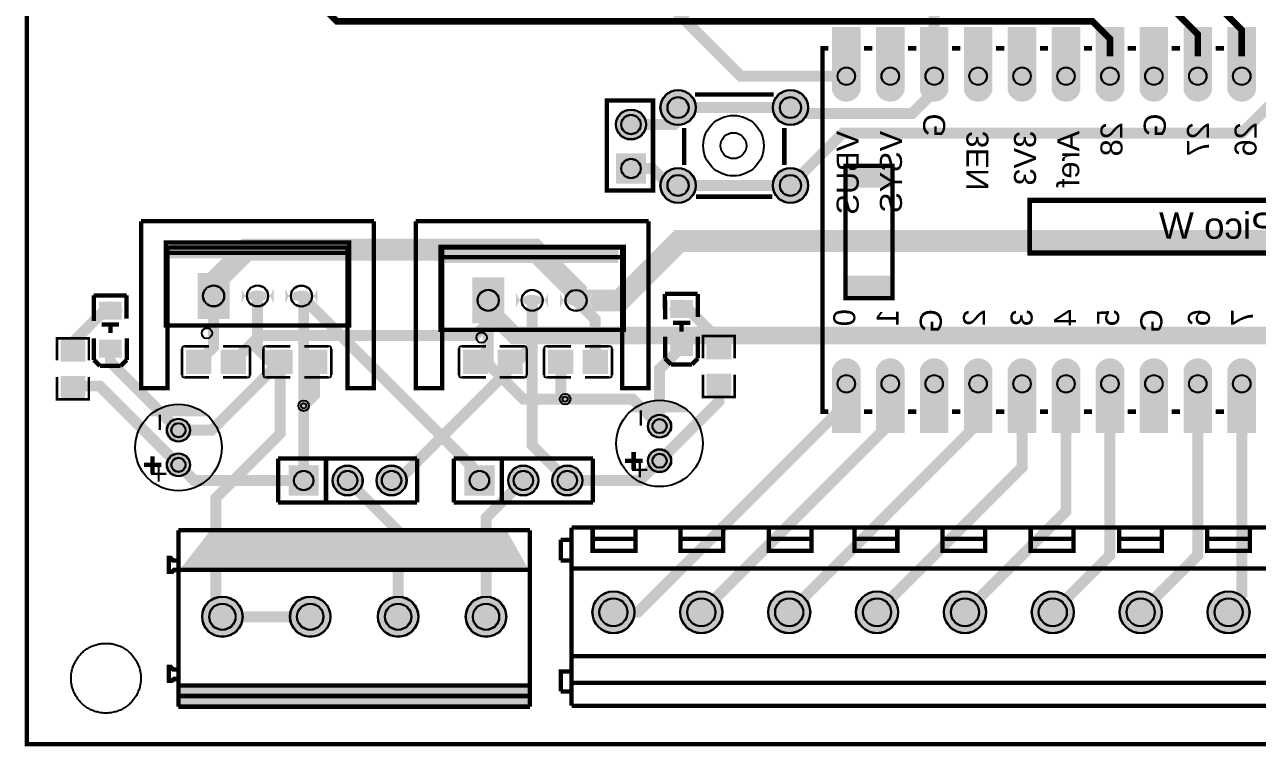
# Model space of a CAD drawing. Extents: x 165 to 5832, y -705 to 3005.
# Drawn here: x 165 to 2970, y -705 to 937 of the extents above; entities that cross this region are included whole.
import ezdxf

# ---------------------------------------------------------------- set-up
doc = ezdxf.new("R2010")
doc.units = 9
for name, color, linetype, true_color in [('BoardOutLine', 7, 'Continuous', 0xff00ff), ('BottomLayer', 7, 'Continuous', 0x0000ff), ('BottomSilkLayer', 7, 'Continuous', 0x66cc33), ('BottomSolderMaskLayer', 7, 'Continuous', 0xaa00ff), ('Document', 7, 'Continuous', 0xffffff), ('Hole', 7, 'Continuous', 0x222222), ('Multi-Layer', 7, 'Continuous', 0xc0c0c0), ('TopLayer', 7, 'Continuous', 0xff0000), ('TopPasteMaskLayer', 7, 'Continuous', 0x808080), ('TopSilkLayer', 7, 'Continuous', 0xffcc00), ('TopSolderMaskLayer', 7, 'Continuous', 0x800080)]:
    doc.layers.add(name, color=color, linetype=linetype, true_color=true_color)
doc.styles.get("Standard").update_dxf_attribs({"font": 'arial.ttf'})

msp = doc.modelspace()

# ---------------------------------------------------------------- hatches: boundary and pattern name
at = {"layer": 'BottomSolderMaskLayer'}
for points in [[(2067.5, 787.5, -0.785398), (2002.5, 787.5), (2002.5, 852.5, -0.785398), (2067.5, 852.5)], [(2167.5, 787.5, -0.785398), (2102.5, 787.5), (2102.5, 852.5, -0.785398), (2167.5, 852.5)], [(2267.5, 787.5, -0.785398), (2202.5, 787.5), (2202.5, 852.5, -0.785398), (2267.5, 852.5)], [(2367.5, 787.5, -0.785398), (2302.5, 787.5), (2302.5, 852.5, -0.785398), (2367.5, 852.5)], [(2467.5, 787.5, -0.785398), (2402.5, 787.5), (2402.5, 852.5, -0.785398), (2467.5, 852.5)], [(2567.5, 787.5, -0.785398), (2502.5, 787.5), (2502.5, 852.5, -0.785398), (2567.5, 852.5)], [(2667.5, 787.5, -0.785398), (2602.5, 787.5), (2602.5, 852.5, -0.785398), (2667.5, 852.5)], [(2767.5, 787.5, -0.785398), (2702.5, 787.5), (2702.5, 852.5, -0.785398), (2767.5, 852.5)], [(2867.5, 787.5, -0.785398), (2802.5, 787.5), (2802.5, 852.5, -0.785398), (2867.5, 852.5)], [(2967.5, 787.5, -0.785398), (2902.5, 787.5), (2902.5, 852.5, -0.785398), (2967.5, 852.5)], [(1611.7, 748.6, 1), (1692.4, 748.6, 1)], [(1867.6, 748.6, 1), (1948.3, 748.6, 1)], [(1510.5, 710, 1), (1579.5, 710, 1)], [(1510.5, 575.5), (1510.5, 644.5), (1579.5, 644.5), (1579.5, 575.5)], [(1611.7, 571.4, 1), (1692.4, 571.4, 1)], [(1867.6, 571.4, 1), (1948.3, 571.4, 1)], [(558.6, 372.2), (631.4, 372.2), (631.4, 267.8), (558.6, 267.8)], [(1183.6, 362.2), (1256.4, 362.2), (1256.4, 257.8), (1183.6, 257.8)], [(731.4, 336.1, -0.785398), (658.6, 336.1), (658.6, 303.9, -0.785398), (731.4, 303.9)], [(831.4, 335.7, -0.785398), (758.6, 335.7), (758.6, 303.6, -0.785398), (831.4, 303.6)], [(1356.4, 326.1, -0.785398), (1283.6, 326.1), (1283.6, 293.9, -0.785398), (1356.4, 293.9)], [(1456.4, 325.7, -0.785398), (1383.6, 325.7), (1383.6, 293.6, -0.785398), (1456.4, 293.6)], [(2067.5, 87.5, -0.785398), (2002.5, 87.5), (2002.5, 152.5, -0.785398), (2067.5, 152.5)], [(2167.5, 87.5, -0.785398), (2102.5, 87.5), (2102.5, 152.5, -0.785398), (2167.5, 152.5)], [(2267.5, 87.5, -0.785398), (2202.5, 87.5), (2202.5, 152.5, -0.785398), (2267.5, 152.5)], [(2367.5, 87.5, -0.785398), (2302.5, 87.5), (2302.5, 152.5, -0.785398), (2367.5, 152.5)], [(2467.5, 87.5, -0.785398), (2402.5, 87.5), (2402.5, 152.5, -0.785398), (2467.5, 152.5)], [(2567.5, 87.5, -0.785398), (2502.5, 87.5), (2502.5, 152.5, -0.785398), (2567.5, 152.5)], [(2667.5, 87.5, -0.785398), (2602.5, 87.5), (2602.5, 152.5, -0.785398), (2667.5, 152.5)], [(2767.5, 87.5, -0.785398), (2702.5, 87.5), (2702.5, 152.5, -0.785398), (2767.5, 152.5)], [(2867.5, 87.5, -0.785398), (2802.5, 87.5), (2802.5, 152.5, -0.785398), (2867.5, 152.5)], [(2967.5, 87.5, -0.785398), (2902.5, 87.5), (2902.5, 152.5, -0.785398), (2967.5, 152.5)], [(488.4, 14.4, 1), (541.6, 14.4, 1)], [(1583.4, 23.7, 1), (1636.6, 23.7, 1)], [(488.4, -64.4, 1), (541.6, -64.4, 1)], [(1583.4, -55, 1), (1636.6, -55, 1)], [(765.5, -65.5), (834.5, -65.5), (834.5, -134.5), (765.5, -134.5)], [(865.5, -100, 1), (934.5, -100, 1)], [(965.5, -100, 1), (1034.5, -100, 1)], [(1165.5, -65.5), (1234.5, -65.5), (1234.5, -134.5), (1165.5, -134.5)], [(1265.5, -100, 1), (1334.5, -100, 1)], [(1365.5, -100, 1), (1434.5, -100, 1)], [(568.7, -410, 1), (661.3, -410, 1)], [(768.7, -410, 1), (861.3, -410, 1)], [(968.7, -410, 1), (1061.3, -410, 1)], [(1168.7, -410, 1), (1261.3, -410, 1)], [(1456.8, -400, 1), (1553.2, -400, 1)], [(1656.8, -400, 1), (1753.2, -400, 1)], [(1856.8, -400, 1), (1953.2, -400, 1)], [(2056.8, -400, 1), (2153.2, -400, 1)], [(2256.8, -400, 1), (2353.2, -400, 1)], [(2456.8, -400, 1), (2553.2, -400, 1)], [(2656.8, -400, 1), (2753.2, -400, 1)], [(2856.8, -400, 1), (2953.2, -400, 1)]]:
    msp.add_hatch(color=256, dxfattribs=at).paths.add_polyline_path(points)
at = {"layer": 'Document'}
for points in [[(495.8, 438.3), (495.8, 405.2), (891.5, 405.2), (891.5, 438.3)], [(1120.8, 428.3), (1120.8, 395.2), (1516.5, 395.2), (1516.5, 428.3)], [(1663.7, 271.7), (1663.7, 311.1), (1657.8, 311.1), (1657.8, 271.7)], [(332.5, 282.7), (332.5, 290.5), (387.6, 290.5), (387.6, 282.7)], [(363.7, 268.3), (363.7, 307.7), (357.8, 307.7), (357.8, 268.3)], [(1632.5, 286.1), (1632.5, 293.9), (1687.6, 293.9), (1687.6, 286.1)], [(360, 180.3), (360, 219.7), (354.1, 219.7), (354.1, 180.3)], [(1660, 183.7), (1660, 223.1), (1654.1, 223.1), (1654.1, 183.7)], [(1565, 24.4), (1565, 59.4), (1570, 59.4), (1570, 24.4)], [(470, 15), (470, 50), (475, 50), (475, 15)], [(487.5, -87.5), (452.5, -87.5), (452.5, -82.5), (487.5, -82.5)], [(467.5, -102.5), (467.5, -67.5), (472.5, -67.5), (472.5, -102.5)], [(1582.5, -78.1), (1547.5, -78.1), (1547.5, -73.1), (1582.5, -73.1)], [(1562.5, -93.1), (1562.5, -58.1), (1567.5, -58.1), (1567.5, -93.1)], [(588.2, -213.2), (517.4, -303.7), (1312.6, -303.7), (1261.5, -213.2)], [(517.4, -567.5), (517.4, -614.7), (1312.6, -614.7), (1312.6, -567.5)]]:
    msp.add_hatch(color=256, dxfattribs=at).paths.add_polyline_path(points)
at = {"layer": 'Multi-Layer'}
for points in [[(2066.5, 788.5, -0.785398), (2003.5, 788.5), (2003.5, 851.5, -0.785398), (2066.5, 851.5)], [(2166.5, 788.5, -0.785398), (2103.5, 788.5), (2103.5, 851.5, -0.785398), (2166.5, 851.5)], [(2266.5, 788.5, -0.785398), (2203.5, 788.5), (2203.5, 851.5, -0.785398), (2266.5, 851.5)], [(2366.5, 788.5, -0.785398), (2303.5, 788.5), (2303.5, 851.5, -0.785398), (2366.5, 851.5)], [(2466.5, 788.5, -0.785398), (2403.5, 788.5), (2403.5, 851.5, -0.785398), (2466.5, 851.5)], [(2566.5, 788.5, -0.785398), (2503.5, 788.5), (2503.5, 851.5, -0.785398), (2566.5, 851.5)], [(2666.5, 788.5, -0.785398), (2603.5, 788.5), (2603.5, 851.5, -0.785398), (2666.5, 851.5)], [(2766.5, 788.5, -0.785398), (2703.5, 788.5), (2703.5, 851.5, -0.785398), (2766.5, 851.5)], [(2866.5, 788.5, -0.785398), (2803.5, 788.5), (2803.5, 851.5, -0.785398), (2866.5, 851.5)], [(2966.5, 788.5, -0.785398), (2903.5, 788.5), (2903.5, 851.5, -0.785398), (2966.5, 851.5)], [(1612.7, 748.6, 1), (1691.4, 748.6, 1)], [(1868.6, 748.6, 1), (1947.3, 748.6, 1)], [(1511.5, 710, 1), (1578.5, 710, 1)], [(1511.5, 576.5), (1511.5, 643.5), (1578.5, 643.5), (1578.5, 576.5)], [(1612.7, 571.4, 1), (1691.4, 571.4, 1)], [(1868.6, 571.4, 1), (1947.3, 571.4, 1)], [(559.6, 371.2), (630.4, 371.2), (630.4, 268.8), (559.6, 268.8)], [(1184.6, 361.2), (1255.4, 361.2), (1255.4, 258.8), (1184.6, 258.8)], [(730.4, 335.7, -0.785398), (659.6, 335.7), (659.6, 304.3, -0.785398), (730.4, 304.3)], [(830.4, 335.4, -0.785398), (759.6, 335.4), (759.6, 303.9, -0.785398), (830.4, 303.9)], [(1355.4, 325.7, -0.785398), (1284.6, 325.7), (1284.6, 294.3, -0.785398), (1355.4, 294.3)], [(1455.4, 325.4, -0.785398), (1384.6, 325.4), (1384.6, 293.9, -0.785398), (1455.4, 293.9)], [(2066.5, 88.5, -0.785398), (2003.5, 88.5), (2003.5, 151.5, -0.785398), (2066.5, 151.5)], [(2166.5, 88.5, -0.785398), (2103.5, 88.5), (2103.5, 151.5, -0.785398), (2166.5, 151.5)], [(2266.5, 88.5, -0.785398), (2203.5, 88.5), (2203.5, 151.5, -0.785398), (2266.5, 151.5)], [(2366.5, 88.5, -0.785398), (2303.5, 88.5), (2303.5, 151.5, -0.785398), (2366.5, 151.5)], [(2466.5, 88.5, -0.785398), (2403.5, 88.5), (2403.5, 151.5, -0.785398), (2466.5, 151.5)], [(2566.5, 88.5, -0.785398), (2503.5, 88.5), (2503.5, 151.5, -0.785398), (2566.5, 151.5)], [(2666.5, 88.5, -0.785398), (2603.5, 88.5), (2603.5, 151.5, -0.785398), (2666.5, 151.5)], [(2766.5, 88.5, -0.785398), (2703.5, 88.5), (2703.5, 151.5, -0.785398), (2766.5, 151.5)], [(2866.5, 88.5, -0.785398), (2803.5, 88.5), (2803.5, 151.5, -0.785398), (2866.5, 151.5)], [(2966.5, 88.5, -0.785398), (2903.5, 88.5), (2903.5, 151.5, -0.785398), (2966.5, 151.5)], [(489.4, 14.4, 1), (540.6, 14.4, 1)], [(1584.4, 23.7, 1), (1635.6, 23.7, 1)], [(489.4, -64.4, 1), (540.6, -64.4, 1)], [(1584.4, -55, 1), (1635.6, -55, 1)], [(766.5, -66.5), (833.5, -66.5), (833.5, -133.5), (766.5, -133.5)], [(866.5, -100, 1), (933.5, -100, 1)], [(966.5, -100, 1), (1033.5, -100, 1)], [(1166.5, -66.5), (1233.5, -66.5), (1233.5, -133.5), (1166.5, -133.5)], [(1266.5, -100, 1), (1333.5, -100, 1)], [(1366.5, -100, 1), (1433.5, -100, 1)], [(1457.8, -400, 1), (1552.2, -400, 1)], [(1657.8, -400, 1), (1752.2, -400, 1)], [(1857.8, -400, 1), (1952.2, -400, 1)], [(2057.8, -400, 1), (2152.2, -400, 1)], [(2257.8, -400, 1), (2352.2, -400, 1)], [(2457.8, -400, 1), (2552.2, -400, 1)], [(2657.8, -400, 1), (2752.2, -400, 1)], [(2857.8, -400, 1), (2952.2, -400, 1)], [(569.7, -410, 1), (660.3, -410, 1)], [(769.7, -410, 1), (860.3, -410, 1)], [(969.7, -410, 1), (1060.3, -410, 1)], [(1169.7, -410, 1), (1260.3, -410, 1)]]:
    msp.add_hatch(color=256, dxfattribs=at).paths.add_polyline_path(points)
at = {"layer": 'TopLayer'}
for points in [[(2003.5, 802), (2003.5, 928), (2066.5, 928), (2066.5, 802)], [(2103.5, 802), (2103.5, 928), (2166.5, 928), (2166.5, 802)], [(2203.5, 802), (2203.5, 928), (2266.5, 928), (2266.5, 802)], [(2303.5, 802), (2303.5, 928), (2366.5, 928), (2366.5, 802)], [(2403.5, 802), (2403.5, 928), (2466.5, 928), (2466.5, 802)], [(2503.5, 802), (2503.5, 928), (2566.5, 928), (2566.5, 802)], [(2603.5, 802), (2603.5, 928), (2666.5, 928), (2666.5, 802)], [(2703.5, 802), (2703.5, 928), (2766.5, 928), (2766.5, 802)], [(2803.5, 802), (2803.5, 928), (2866.5, 928), (2866.5, 802)], [(2903.5, 802), (2903.5, 928), (2966.5, 928), (2966.5, 802)], [(1684.6, 309.7), (1684.6, 270.3), (1635.4, 270.3), (1635.4, 309.7)], [(384.6, 306.3), (384.6, 266.9), (335.4, 266.9), (335.4, 306.3)], [(247.9, 171.4), (302.1, 171.4), (302.1, 216), (247.9, 216)], [(384.6, 219.7), (384.6, 180.3), (335.4, 180.3), (335.4, 219.7)], [(589, 196.6), (589, 143.4), (533.5, 143.4), (533.5, 196.6)], [(612.2, 196.6), (612.2, 143.4), (667.8, 143.4), (667.8, 196.6)], [(774, 196.6), (774, 143.4), (718.5, 143.4), (718.5, 196.6)], [(797.2, 196.6), (797.2, 143.4), (852.8, 143.4), (852.8, 196.6)], [(1219, 196.6), (1219, 143.4), (1163.5, 143.4), (1163.5, 196.6)], [(1242.2, 196.6), (1242.2, 143.4), (1297.8, 143.4), (1297.8, 196.6)], [(1412.8, 143.4), (1412.8, 196.6), (1357.2, 196.6), (1357.2, 143.4)], [(1436, 143.4), (1436, 196.6), (1491.5, 196.6), (1491.5, 143.4)], [(1684.6, 223.1), (1684.6, 183.7), (1635.4, 183.7), (1635.4, 223.1)], [(1717.9, 176.4), (1772.1, 176.4), (1772.1, 221), (1717.9, 221)], [(1717.9, 142.3), (1772.1, 142.3), (1772.1, 97.7), (1717.9, 97.7)], [(247.9, 137.3), (302.1, 137.3), (302.1, 92.7), (247.9, 92.7)], [(2003.5, 12), (2003.5, 138), (2066.5, 138), (2066.5, 12)], [(2103.5, 12), (2103.5, 138), (2166.5, 138), (2166.5, 12)], [(2203.5, 12), (2203.5, 138), (2266.5, 138), (2266.5, 12)], [(2303.5, 12), (2303.5, 138), (2366.5, 138), (2366.5, 12)], [(2403.5, 12), (2403.5, 138), (2466.5, 138), (2466.5, 12)], [(2503.5, 12), (2503.5, 138), (2566.5, 138), (2566.5, 12)], [(2603.5, 12), (2603.5, 138), (2666.5, 138), (2666.5, 12)], [(2703.5, 12), (2703.5, 138), (2766.5, 138), (2766.5, 12)], [(2803.5, 12), (2803.5, 138), (2866.5, 138), (2866.5, 12)], [(2903.5, 12), (2903.5, 138), (2966.5, 138), (2966.5, 12)]]:
    msp.add_hatch(color=256, dxfattribs=at).paths.add_polyline_path(points)
at = {"layer": 'TopPasteMaskLayer'}
for points in [[(2003.5, 802), (2003.5, 928), (2066.5, 928), (2066.5, 802)], [(2103.5, 802), (2103.5, 928), (2166.5, 928), (2166.5, 802)], [(2203.5, 802), (2203.5, 928), (2266.5, 928), (2266.5, 802)], [(2303.5, 802), (2303.5, 928), (2366.5, 928), (2366.5, 802)], [(2403.5, 802), (2403.5, 928), (2466.5, 928), (2466.5, 802)], [(2503.5, 802), (2503.5, 928), (2566.5, 928), (2566.5, 802)], [(2603.5, 802), (2603.5, 928), (2666.5, 928), (2666.5, 802)], [(2703.5, 802), (2703.5, 928), (2766.5, 928), (2766.5, 802)], [(2803.5, 802), (2803.5, 928), (2866.5, 928), (2866.5, 802)], [(2903.5, 802), (2903.5, 928), (2966.5, 928), (2966.5, 802)], [(1684.6, 309.7), (1684.6, 270.3), (1635.4, 270.3), (1635.4, 309.7)], [(384.6, 306.3), (384.6, 266.9), (335.4, 266.9), (335.4, 306.3)], [(1719.8, 226.3), (1770.2, 226.3), (1772.2, 224.3), (1772.2, 179.1), (1770.2, 177.1), (1754.1, 176.9), (1754.1, 194.6), (1736.3, 194.6), (1736.3, 177.3), (1719.8, 177.1), (1717.8, 179.1), (1717.8, 224.3)], [(249.8, 221.3), (300.2, 221.3), (302.2, 219.3), (302.2, 174.1), (300.2, 172.1), (284.1, 171.9), (284.1, 189.6), (266.3, 189.6), (266.3, 172.3), (249.8, 172.1), (247.8, 174.1), (247.8, 219.3)], [(384.6, 219.7), (384.6, 180.3), (335.4, 180.3), (335.4, 219.7)], [(1358.4, 145.6), (1358.4, 196), (1360.4, 198), (1405.7, 198), (1407.6, 196), (1407.8, 179.8), (1390.1, 179.8), (1390.1, 162.1), (1407.4, 162.1), (1407.6, 145.6), (1405.7, 143.6), (1360.4, 143.6)], [(1443.1, 145.6), (1443.1, 162.1), (1460.6, 162.1), (1460.6, 179.8), (1443.3, 179.8), (1443.1, 196), (1445, 198), (1490.3, 198), (1492.3, 196), (1492.3, 145.6), (1490.3, 143.6), (1445, 143.6)], [(1684.6, 223.1), (1684.6, 183.7), (1635.4, 183.7), (1635.4, 223.1)], [(581.9, 194.4), (581.9, 177.9), (564.4, 177.9), (564.4, 160.2), (581.7, 160.2), (581.9, 144), (580, 142), (534.7, 142), (532.7, 144), (532.7, 194.4), (534.7, 196.4), (580, 196.4)], [(666.6, 194.4), (666.6, 144), (664.6, 142), (619.3, 142), (617.4, 144), (617.2, 160.2), (634.9, 160.2), (634.9, 177.9), (617.6, 177.9), (617.4, 194.4), (619.3, 196.4), (664.6, 196.4)], [(766.9, 194.4), (766.9, 177.9), (749.4, 177.9), (749.4, 160.2), (766.7, 160.2), (766.9, 144), (765, 142), (719.7, 142), (717.7, 144), (717.7, 194.4), (719.7, 196.4), (765, 196.4)], [(851.6, 194.4), (851.6, 144), (849.6, 142), (804.3, 142), (802.4, 144), (802.2, 160.2), (819.9, 160.2), (819.9, 177.9), (802.6, 177.9), (802.4, 194.4), (804.3, 196.4), (849.6, 196.4)], [(1211.9, 194.4), (1211.9, 177.9), (1194.4, 177.9), (1194.4, 160.2), (1211.7, 160.2), (1211.9, 144), (1210, 142), (1164.7, 142), (1162.7, 144), (1162.7, 194.4), (1164.7, 196.4), (1210, 196.4)], [(1296.6, 194.4), (1296.6, 144), (1294.6, 142), (1249.3, 142), (1247.4, 144), (1247.2, 160.2), (1264.9, 160.2), (1264.9, 177.9), (1247.6, 177.9), (1247.4, 194.4), (1249.3, 196.4), (1294.6, 196.4)], [(1719.8, 141.7), (1736.3, 141.7), (1736.3, 124.1), (1754.1, 124.1), (1754.1, 141.5), (1770.2, 141.7), (1772.2, 139.7), (1772.2, 94.4), (1770.2, 92.4), (1719.8, 92.4), (1717.8, 94.4), (1717.8, 139.7)], [(249.8, 136.7), (266.3, 136.7), (266.3, 119.1), (284.1, 119.1), (284.1, 136.5), (300.2, 136.7), (302.2, 134.7), (302.2, 89.4), (300.2, 87.4), (249.8, 87.4), (247.8, 89.4), (247.8, 134.7)], [(2003.5, 12), (2003.5, 138), (2066.5, 138), (2066.5, 12)], [(2103.5, 12), (2103.5, 138), (2166.5, 138), (2166.5, 12)], [(2203.5, 12), (2203.5, 138), (2266.5, 138), (2266.5, 12)], [(2303.5, 12), (2303.5, 138), (2366.5, 138), (2366.5, 12)], [(2403.5, 12), (2403.5, 138), (2466.5, 138), (2466.5, 12)], [(2503.5, 12), (2503.5, 138), (2566.5, 138), (2566.5, 12)], [(2603.5, 12), (2603.5, 138), (2666.5, 138), (2666.5, 12)], [(2703.5, 12), (2703.5, 138), (2766.5, 138), (2766.5, 12)], [(2803.5, 12), (2803.5, 138), (2866.5, 138), (2866.5, 12)], [(2903.5, 12), (2903.5, 138), (2966.5, 138), (2966.5, 12)]]:
    msp.add_hatch(color=256, dxfattribs=at).paths.add_polyline_path(points)
at = {"layer": 'TopSilkLayer'}
for points in [[(2032.9, 566.3), (2032.9, 616.3), (2142.9, 616.3), (2142.9, 566.3)], [(2032.9, 316.3), (2032.9, 366.3), (2142.9, 366.3), (2142.9, 316.3)], [(450, 45.6), (451.9, 47.5), (453.8, 49.4), (455.8, 51.2), (457.9, 52.9), (460, 54.6), (462.1, 56.2), (464.3, 57.8), (466.6, 59.3), (468.9, 60.7), (471.2, 62), (473.6, 63.3), (476, 64.5), (478.4, 65.6), (480.9, 66.7), (483.4, 67.7), (485.9, 68.6), (488.5, 69.4), (491.1, 70.2), (493.7, 70.9), (496.3, 71.5), (498.9, 72), (501.6, 72.4), (504.3, 72.8), (506.9, 73.1), (509.6, 73.3), (512.3, 73.4), (515, 73.4), (517.7, 73.4), (520.4, 73.3), (523.1, 73.1), (525.7, 72.8), (528.4, 72.4), (531.1, 72), (533.7, 71.5), (536.3, 70.9), (538.9, 70.2), (541.5, 69.4), (544.1, 68.6), (546.6, 67.7), (549.1, 66.7), (551.6, 65.6), (554, 64.5), (556.4, 63.3), (558.8, 62), (561.1, 60.7), (563.4, 59.3), (565.7, 57.8), (567.9, 56.2), (570, 54.6), (572.1, 52.9), (574.2, 51.2), (576.2, 49.4), (578.1, 47.5), (580, 45.6)], [(1545, 55), (1546.9, 56.9), (1548.8, 58.8), (1550.8, 60.6), (1552.9, 62.3), (1555, 64), (1557.1, 65.6), (1559.3, 67.2), (1561.6, 68.6), (1563.9, 70.1), (1566.2, 71.4), (1568.6, 72.7), (1571, 73.9), (1573.4, 75), (1575.9, 76.1), (1578.4, 77.1), (1580.9, 78), (1583.5, 78.8), (1586.1, 79.6), (1588.7, 80.2), (1591.3, 80.8), (1593.9, 81.3), (1596.6, 81.8), (1599.3, 82.2), (1601.9, 82.4), (1604.6, 82.6), (1607.3, 82.8), (1610, 82.8), (1612.7, 82.8), (1615.4, 82.6), (1618.1, 82.4), (1620.7, 82.2), (1623.4, 81.8), (1626.1, 81.3), (1628.7, 80.8), (1631.3, 80.2), (1633.9, 79.6), (1636.5, 78.8), (1639.1, 78), (1641.6, 77.1), (1644.1, 76.1), (1646.6, 75), (1649, 73.9), (1651.4, 72.7), (1653.8, 71.4), (1656.1, 70.1), (1658.4, 68.6), (1660.7, 67.2), (1662.9, 65.6), (1665, 64), (1667.1, 62.3), (1669.2, 60.6), (1671.2, 58.8), (1673.1, 56.9), (1675, 55)]]:
    msp.add_hatch(color=256, dxfattribs=at).paths.add_polyline_path(points)
at = {"layer": 'TopSolderMaskLayer'}
for points in [[(2002.5, 798), (2002.5, 932), (2067.5, 932), (2067.5, 798)], [(2102.5, 798), (2102.5, 932), (2167.5, 932), (2167.5, 798)], [(2202.5, 798), (2202.5, 932), (2267.5, 932), (2267.5, 798)], [(2302.5, 798), (2302.5, 932), (2367.5, 932), (2367.5, 798)], [(2402.5, 798), (2402.5, 932), (2467.5, 932), (2467.5, 798)], [(2502.5, 798), (2502.5, 932), (2567.5, 932), (2567.5, 798)], [(2602.5, 798), (2602.5, 932), (2667.5, 932), (2667.5, 798)], [(2702.5, 798), (2702.5, 932), (2767.5, 932), (2767.5, 798)], [(2802.5, 798), (2802.5, 932), (2867.5, 932), (2867.5, 798)], [(2902.5, 798), (2902.5, 932), (2967.5, 932), (2967.5, 798)], [(2067.5, 787.5, -0.785398), (2002.5, 787.5), (2002.5, 852.5, -0.785398), (2067.5, 852.5)], [(2167.5, 787.5, -0.785398), (2102.5, 787.5), (2102.5, 852.5, -0.785398), (2167.5, 852.5)], [(2267.5, 787.5, -0.785398), (2202.5, 787.5), (2202.5, 852.5, -0.785398), (2267.5, 852.5)], [(2367.5, 787.5, -0.785398), (2302.5, 787.5), (2302.5, 852.5, -0.785398), (2367.5, 852.5)], [(2467.5, 787.5, -0.785398), (2402.5, 787.5), (2402.5, 852.5, -0.785398), (2467.5, 852.5)], [(2567.5, 787.5, -0.785398), (2502.5, 787.5), (2502.5, 852.5, -0.785398), (2567.5, 852.5)], [(2667.5, 787.5, -0.785398), (2602.5, 787.5), (2602.5, 852.5, -0.785398), (2667.5, 852.5)], [(2767.5, 787.5, -0.785398), (2702.5, 787.5), (2702.5, 852.5, -0.785398), (2767.5, 852.5)], [(2867.5, 787.5, -0.785398), (2802.5, 787.5), (2802.5, 852.5, -0.785398), (2867.5, 852.5)], [(2967.5, 787.5, -0.785398), (2902.5, 787.5), (2902.5, 852.5, -0.785398), (2967.5, 852.5)], [(1611.7, 748.6, 1), (1692.4, 748.6, 1)], [(1867.6, 748.6, 1), (1948.3, 748.6, 1)], [(1510.5, 710, 1), (1579.5, 710, 1)], [(1510.5, 575.5), (1510.5, 644.5), (1579.5, 644.5), (1579.5, 575.5)], [(1611.7, 571.4, 1), (1692.4, 571.4, 1)], [(1867.6, 571.4, 1), (1948.3, 571.4, 1)], [(558.6, 372.2), (631.4, 372.2), (631.4, 267.8), (558.6, 267.8)], [(1183.6, 362.2), (1256.4, 362.2), (1256.4, 257.8), (1183.6, 257.8)], [(731.4, 336.1, -0.785398), (658.6, 336.1), (658.6, 303.9, -0.785398), (731.4, 303.9)], [(831.4, 335.7, -0.785398), (758.6, 335.7), (758.6, 303.6, -0.785398), (831.4, 303.6)], [(1356.4, 326.1, -0.785398), (1283.6, 326.1), (1283.6, 293.9, -0.785398), (1356.4, 293.9)], [(1456.4, 325.7, -0.785398), (1383.6, 325.7), (1383.6, 293.6, -0.785398), (1456.4, 293.6)], [(1685.9, 310.5), (1685.9, 269.5), (1634.2, 269.5), (1634.2, 310.5)], [(385.9, 307.1), (385.9, 266.1), (334.2, 266.1), (334.2, 307.1)], [(246.7, 170.6), (303.3, 170.6), (303.3, 216.9), (246.7, 216.9)], [(385.9, 220.5), (385.9, 179.5), (334.2, 179.5), (334.2, 220.5)], [(590, 197.6), (590, 142.4), (532.5, 142.4), (532.5, 197.6)], [(611.2, 197.6), (611.2, 142.4), (668.8, 142.4), (668.8, 197.6)], [(775, 197.6), (775, 142.4), (717.5, 142.4), (717.5, 197.6)], [(796.2, 197.6), (796.2, 142.4), (853.8, 142.4), (853.8, 197.6)], [(1220, 197.6), (1220, 142.4), (1162.5, 142.4), (1162.5, 197.6)], [(1241.2, 197.6), (1241.2, 142.4), (1298.8, 142.4), (1298.8, 197.6)], [(1413.8, 142.4), (1413.8, 197.6), (1356.2, 197.6), (1356.2, 142.4)], [(1435, 142.4), (1435, 197.6), (1492.5, 197.6), (1492.5, 142.4)], [(1685.9, 223.9), (1685.9, 182.9), (1634.2, 182.9), (1634.2, 223.9)], [(1716.7, 175.6), (1773.3, 175.6), (1773.3, 221.9), (1716.7, 221.9)], [(2067.5, 87.5, -0.785398), (2002.5, 87.5), (2002.5, 152.5, -0.785398), (2067.5, 152.5)], [(2167.5, 87.5, -0.785398), (2102.5, 87.5), (2102.5, 152.5, -0.785398), (2167.5, 152.5)], [(2267.5, 87.5, -0.785398), (2202.5, 87.5), (2202.5, 152.5, -0.785398), (2267.5, 152.5)], [(2367.5, 87.5, -0.785398), (2302.5, 87.5), (2302.5, 152.5, -0.785398), (2367.5, 152.5)], [(2467.5, 87.5, -0.785398), (2402.5, 87.5), (2402.5, 152.5, -0.785398), (2467.5, 152.5)], [(2567.5, 87.5, -0.785398), (2502.5, 87.5), (2502.5, 152.5, -0.785398), (2567.5, 152.5)], [(2667.5, 87.5, -0.785398), (2602.5, 87.5), (2602.5, 152.5, -0.785398), (2667.5, 152.5)], [(2767.5, 87.5, -0.785398), (2702.5, 87.5), (2702.5, 152.5, -0.785398), (2767.5, 152.5)], [(2867.5, 87.5, -0.785398), (2802.5, 87.5), (2802.5, 152.5, -0.785398), (2867.5, 152.5)], [(2967.5, 87.5, -0.785398), (2902.5, 87.5), (2902.5, 152.5, -0.785398), (2967.5, 152.5)], [(1716.7, 143.1), (1773.3, 143.1), (1773.3, 96.9), (1716.7, 96.9)], [(2002.5, 8), (2002.5, 142), (2067.5, 142), (2067.5, 8)], [(2102.5, 8), (2102.5, 142), (2167.5, 142), (2167.5, 8)], [(2202.5, 8), (2202.5, 142), (2267.5, 142), (2267.5, 8)], [(2302.5, 8), (2302.5, 142), (2367.5, 142), (2367.5, 8)], [(2402.5, 8), (2402.5, 142), (2467.5, 142), (2467.5, 8)], [(2502.5, 8), (2502.5, 142), (2567.5, 142), (2567.5, 8)], [(2602.5, 8), (2602.5, 142), (2667.5, 142), (2667.5, 8)], [(2702.5, 8), (2702.5, 142), (2767.5, 142), (2767.5, 8)], [(2802.5, 8), (2802.5, 142), (2867.5, 142), (2867.5, 8)], [(2902.5, 8), (2902.5, 142), (2967.5, 142), (2967.5, 8)], [(246.7, 138.1), (303.3, 138.1), (303.3, 91.9), (246.7, 91.9)], [(488.4, 14.4, 1), (541.6, 14.4, 1)], [(1583.4, 23.7, 1), (1636.6, 23.7, 1)], [(488.4, -64.4, 1), (541.6, -64.4, 1)], [(1583.4, -55, 1), (1636.6, -55, 1)], [(765.5, -65.5), (834.5, -65.5), (834.5, -134.5), (765.5, -134.5)], [(865.5, -100, 1), (934.5, -100, 1)], [(965.5, -100, 1), (1034.5, -100, 1)], [(1165.5, -65.5), (1234.5, -65.5), (1234.5, -134.5), (1165.5, -134.5)], [(1265.5, -100, 1), (1334.5, -100, 1)], [(1365.5, -100, 1), (1434.5, -100, 1)], [(568.7, -410, 1), (661.3, -410, 1)], [(768.7, -410, 1), (861.3, -410, 1)], [(968.7, -410, 1), (1061.3, -410, 1)], [(1168.7, -410, 1), (1261.3, -410, 1)], [(1456.8, -400, 1), (1553.2, -400, 1)], [(1656.8, -400, 1), (1753.2, -400, 1)], [(1856.8, -400, 1), (1953.2, -400, 1)], [(2056.8, -400, 1), (2153.2, -400, 1)], [(2256.8, -400, 1), (2353.2, -400, 1)], [(2456.8, -400, 1), (2553.2, -400, 1)], [(2656.8, -400, 1), (2753.2, -400, 1)], [(2856.8, -400, 1), (2953.2, -400, 1)]]:
    msp.add_hatch(color=256, dxfattribs=at).paths.add_polyline_path(points)

# ---------------------------------------------------------------- linework, layer by layer
at = {"layer": 'BoardOutLine', "const_width": 10}
msp.add_lwpolyline([(170, 2687.1), (170, 2995), (5660, 2995), (5660, -700), (170, -700), (170, 2687.1)], close=True, dxfattribs=at)
at = {"layer": 'BottomLayer'}
for points, const_width in [([(1245, 1370), (1795, 820), (2035, 820)], 25), ([(2260, 1280), (2235, 1255), (2235, 820)], 25), ([(1907.9, 748.6), (1921.5, 735), (2185, 735), (2235, 785), (2235, 820)], 25), ([(1907.9, 571.4), (2026.5, 690), (2935, 690), (3035, 790), (3035, 820)], 25), ([(1657.1, 723.6), (1682.1, 748.6), (1907.9, 748.6)], 25), ([(1545, 710), (1643.5, 710), (1657.1, 723.6)], 25), ([(1545, 610), (1593.5, 610), (1657.1, 546.4)], 25), ([(1652.1, 571.4), (1887.9, 571.4), (1912.9, 546.4)], 25), ([(1200, -100), (1200, -85.4), (795, 319.6), (800, 314.6), (800, 70)], 25), ([(1220, 310), (1220, 290), (1280, 230), (3958.7, 230), (4034.3, 305.6), (4120, 305.6)], 40), ([(1610, 23.7), (1548.7, 85), (1300, 85), (1220, 165), (1220, 310)], 25), ([(515, -64.4), (550.6, -100), (800, -100)], 25), ([(1610, -55), (1565, -100), (1400, -100)], 25)]:
    msp.add_lwpolyline(points, dxfattribs=dict(at, const_width=const_width))
at = {"layer": 'BottomSilkLayer', "const_width": 10}
msp.add_lwpolyline([(2451.9, 418.4), (2451.9, 538.4), (3551.9, 538.4), (3551.9, 418.4), (2451.9, 418.4)], close=True, dxfattribs=at)
at = {"layer": 'BottomSolderMaskLayer'}
for centre, radius in [((2035, 820), 20), ((2135, 820), 20), ((2235, 820), 20), ((2335, 820), 20), ((2435, 820), 20), ((2535, 820), 20), ((2635, 820), 20), ((2735, 820), 20), ((2835, 820), 20), ((2935, 820), 20), ((1652.1, 748.6), 40.4), ((1907.9, 748.6), 40.4), ((1652.1, 748.6), 24.2), ((1907.9, 748.6), 24.2), ((1545, 710), 34.5), ((1545, 710), 22.3), ((1545, 610), 22.3), ((1652.1, 571.4), 40.4), ((1652.1, 571.4), 24.2), ((1907.9, 571.4), 40.4), ((1907.9, 571.4), 24.2), ((595, 320), 24.3), ((695, 320), 24.3), ((795, 319.6), 24.3), ((1220, 310), 24.3), ((1320, 310), 24.3), ((1420, 309.6), 24.3), ((2035, 120), 20), ((2135, 120), 20), ((2235, 120), 20), ((2335, 120), 20), ((2435, 120), 20), ((2535, 120), 20), ((2635, 120), 20), ((2735, 120), 20), ((2835, 120), 20), ((2935, 120), 20), ((515, 14.4), 26.6), ((515, 14.4), 16.4), ((1610, 23.7), 26.6), ((1610, 23.7), 16.4), ((515, -64.4), 26.6), ((515, -64.4), 16.4), ((1610, -55), 26.6), ((1610, -55), 16.4), ((800, -100), 22.3), ((900, -100), 34.5), ((900, -100), 22.3), ((1000, -100), 34.5), ((1000, -100), 22.3), ((1200, -100), 22.3), ((1300, -100), 34.5), ((1300, -100), 22.3), ((1400, -100), 34.5), ((1400, -100), 22.3), ((615, -410), 46.3), ((815, -410), 46.3), ((1015, -410), 46.3), ((1215, -410), 46.3), ((1505, -400), 48.2), ((1705, -400), 48.2), ((1905, -400), 48.2), ((2105, -400), 48.2), ((2305, -400), 48.2), ((2505, -400), 48.2), ((2705, -400), 48.2), ((2905, -400), 48.2), ((615, -410), 30.2), ((815, -410), 30.2), ((1015, -410), 30.2), ((1215, -410), 30.2), ((1505, -400), 32.2), ((1705, -400), 32.2), ((1905, -400), 32.2), ((2105, -400), 32.2), ((2305, -400), 32.2), ((2505, -400), 32.2), ((2705, -400), 32.2), ((2905, -400), 32.2)]:
    msp.add_circle(centre, radius, dxfattribs=at)
at = {"layer": 'Document'}
for centre in [(580, 235), (1205, 225)]:
    msp.add_circle(centre, 11.8, dxfattribs=at)
at = {"layer": 'Hole'}
for centre in [(1395, 85), (800, 70)]:
    msp.add_circle(centre, 6, dxfattribs=at)
at = {"layer": 'Multi-Layer'}
msp.add_lwpolyline([(270.6, -550), (270.6, -547.5), (270.7, -544.9), (270.9, -542.4), (271.2, -539.8), (271.6, -537.3), (272, -534.8), (272.6, -532.3), (273.2, -529.9), (273.9, -527.4), (274.6, -525), (275.5, -522.6), (276.4, -520.2), (277.4, -517.8), (278.4, -515.5), (279.6, -513.3), (280.8, -511), (282.1, -508.8), (283.4, -506.7), (284.9, -504.6), (286.3, -502.5), (287.9, -500.5), (289.5, -498.5), (291.2, -496.6), (292.9, -494.7), (294.7, -492.9), (296.6, -491.2), (298.5, -489.5), (300.5, -487.9), (302.5, -486.3), (304.6, -484.9), (306.7, -483.4), (308.8, -482.1), (311, -480.8), (313.3, -479.6), (315.5, -478.4), (317.8, -477.4), (320.2, -476.4), (322.6, -475.5), (325, -474.6), (327.4, -473.9), (329.9, -473.2), (332.3, -472.6), (334.8, -472), (337.3, -471.6), (339.8, -471.2), (342.4, -470.9), (344.9, -470.7), (347.5, -470.6), (350, -470.6), (352.5, -470.6), (355.1, -470.7), (357.6, -470.9), (360.2, -471.2), (362.7, -471.6), (365.2, -472), (367.7, -472.6), (370.1, -473.2), (372.6, -473.9), (375, -474.6), (377.4, -475.5), (379.8, -476.4), (382.2, -477.4), (384.5, -478.4), (386.7, -479.6), (389, -480.8), (391.2, -482.1), (393.3, -483.4), (395.4, -484.9), (397.5, -486.3), (399.5, -487.9), (401.5, -489.5), (403.4, -491.2), (405.3, -492.9), (407.1, -494.7), (408.8, -496.6), (410.5, -498.5), (412.1, -500.5), (413.7, -502.5), (415.1, -504.6), (416.6, -506.7), (417.9, -508.8), (419.2, -511), (420.4, -513.3), (421.6, -515.5), (422.6, -517.8), (423.6, -520.2), (424.5, -522.6), (425.4, -525), (426.1, -527.4), (426.8, -529.9), (427.4, -532.3), (428, -534.8), (428.4, -537.3), (428.8, -539.8), (429.1, -542.4), (429.3, -544.9), (429.4, -547.5), (429.4, -550), (429.4, -552.5), (429.3, -555.1), (429.1, -557.6), (428.8, -560.2), (428.4, -562.7), (428, -565.2), (427.4, -567.7), (426.8, -570.1), (426.1, -572.6), (425.4, -575), (424.5, -577.4), (423.6, -579.8), (422.6, -582.2), (421.6, -584.5), (420.4, -586.7), (419.2, -589), (417.9, -591.2), (416.6, -593.3), (415.1, -595.4), (413.7, -597.5), (412.1, -599.5), (410.5, -601.5), (408.8, -603.4), (407.1, -605.3), (405.3, -607.1), (403.4, -608.8), (401.5, -610.5), (399.5, -612.1), (397.5, -613.7), (395.4, -615.1), (393.3, -616.6), (391.2, -617.9), (389, -619.2), (386.7, -620.4), (384.5, -621.6), (382.2, -622.6), (379.8, -623.6), (377.4, -624.5), (375, -625.4), (372.6, -626.1), (370.1, -626.8), (367.7, -627.4), (365.2, -628), (362.7, -628.4), (360.2, -628.8), (357.6, -629.1), (355.1, -629.3), (352.5, -629.4), (350, -629.4), (347.5, -629.4), (344.9, -629.3), (342.4, -629.1), (339.8, -628.8), (337.3, -628.4), (334.8, -628), (332.3, -627.4), (329.9, -626.8), (327.4, -626.1), (325, -625.4), (322.6, -624.5), (320.2, -623.6), (317.8, -622.6), (315.5, -621.6), (313.3, -620.4), (311, -619.2), (308.8, -617.9), (306.7, -616.6), (304.6, -615.1), (302.5, -613.7), (300.5, -612.1), (298.5, -610.5), (296.6, -608.8), (294.7, -607.1), (292.9, -605.3), (291.2, -603.4), (289.5, -601.5), (287.9, -599.5), (286.3, -597.5), (284.9, -595.4), (283.4, -593.3), (282.1, -591.2), (280.8, -589), (279.6, -586.7), (278.4, -584.5), (277.4, -582.2), (276.4, -579.8), (275.5, -577.4), (274.6, -575), (273.9, -572.6), (273.2, -570.1), (272.6, -567.7), (272, -565.2), (271.6, -562.7), (271.2, -560.2), (270.9, -557.6), (270.7, -555.1), (270.6, -552.5), (270.6, -550)], close=True, dxfattribs=at)
for centre, radius in [((2035, 820), 19.7), ((2135, 820), 19.7), ((2235, 820), 19.7), ((2335, 820), 19.7), ((2435, 820), 19.7), ((2535, 820), 19.7), ((2635, 820), 19.7), ((2735, 820), 19.7), ((2835, 820), 19.7), ((2935, 820), 19.7), ((1652.1, 748.6), 39.4), ((1907.9, 748.6), 39.4), ((1652.1, 748.6), 23.6), ((1907.9, 748.6), 23.6), ((1545, 710), 33.5), ((1545, 710), 21.7), ((1545, 610), 21.7), ((1652.1, 571.4), 39.4), ((1652.1, 571.4), 23.6), ((1907.9, 571.4), 39.4), ((1907.9, 571.4), 23.6), ((595, 320), 23.6), ((695, 320), 23.6), ((795, 319.6), 23.6), ((1220, 310), 23.6), ((1320, 310), 23.6), ((1420, 309.6), 23.6), ((2035, 120), 19.7), ((2135, 120), 19.7), ((2235, 120), 19.7), ((2335, 120), 19.7), ((2435, 120), 19.7), ((2535, 120), 19.7), ((2635, 120), 19.7), ((2735, 120), 19.7), ((2835, 120), 19.7), ((2935, 120), 19.7), ((1395, 85), 12), ((800, 70), 12), ((515, 14.4), 25.6), ((515, 14.4), 15.7), ((1610, 23.7), 25.6), ((1610, 23.7), 15.7), ((515, -64.4), 25.6), ((515, -64.4), 15.7), ((1610, -55), 25.6), ((1610, -55), 15.7), ((800, -100), 21.7), ((900, -100), 33.5), ((900, -100), 21.7), ((1000, -100), 33.5), ((1000, -100), 21.7), ((1200, -100), 21.7), ((1300, -100), 33.5), ((1300, -100), 21.7), ((1400, -100), 33.5), ((1400, -100), 21.7), ((1505, -400), 47.2), ((1705, -400), 47.2), ((1905, -400), 47.2), ((2105, -400), 47.2), ((2305, -400), 47.2), ((2505, -400), 47.2), ((2705, -400), 47.2), ((2905, -400), 47.2), ((615, -410), 45.3), ((615, -410), 29.5), ((815, -410), 45.3), ((815, -410), 29.5), ((1015, -410), 45.3), ((1015, -410), 29.5), ((1215, -410), 45.3), ((1215, -410), 29.5), ((1505, -400), 31.5), ((1705, -400), 31.5), ((1905, -400), 31.5), ((2105, -400), 31.5), ((2305, -400), 31.5), ((2505, -400), 31.5), ((2705, -400), 31.5), ((2905, -400), 31.5)]:
    msp.add_circle(centre, radius, dxfattribs=at)
at = {"layer": 'TopLayer'}
for points, const_width in [([(745, 1075), (875, 945), (2595, 945), (2635, 905), (2635, 865)], 15), ([(1345, 1070), (1445, 970), (2780, 970), (2835, 915), (2835, 865)], 15), ([(1945, 1070), (2025, 990), (2870, 990), (2935, 925), (2935, 865)], 15), ([(595, 320), (595, 350), (670, 425), (1325, 425), (1420, 330), (1420, 309.6)], 50), ([(4715, 284.6), (4554.6, 445), (1655, 445), (1519.6, 309.6), (1420, 309.6)], 50), ([(561.3, 170), (595, 203.7), (595, 320)], 25), ([(640, 170), (695, 225), (695, 320)], 25), ([(695, 220), (695, 320)], 25), ([(705, 230), (1190, 230), (1220, 260), (1220, 310)], 25), ([(1000, -100), (1015, -100), (1320, 205), (1320, 310)], 25), ([(1191.3, 170), (1220, 198.7), (1220, 310)], 25), ([(1400, -100), (1320, -20), (1320, 310)], 25), ([(1420, 309.6), (1463.7, 265.9), (1463.7, 170)], 25), ([(360, 286.6), (346.6, 286.6), (275, 215), (275, 193.7)], 25), ([(1660, 290), (1675, 290), (1745, 220), (1745, 198.7)], 25), ([(695, 220), (695, 200), (725, 170), (746.3, 170)], 25), ([(515, 14.4), (360, 169.4), (360, 200)], 25), ([(515, 14.4), (590.6, 14.4), (746.3, 170), (746.3, 6.3), (600, -140), (600, -395), (615, -410)], 25), ([(1660, 203.4), (1610, 153.4), (1610, 23.7)], 25), ([(800, 70), (825, 95), (825, 170)], 25), ([(1385, 170), (1385, 95), (1395, 85)], 25), ([(515, -64.4), (335.6, 115), (275, 115)], 25), ([(1610, -55), (1745, 80), (1745, 120)], 25), ([(2035, 75), (1560, -400), (1505, -400)], 25), ([(2135, 75), (2135, 30), (1705, -400)], 25), ([(2335, 75), (2335, 30), (1905, -400)], 25), ([(2435, 75), (2435, -70), (2105, -400)], 25), ([(2535, 75), (2535, -170), (2305, -400)], 25), ([(2635, 75), (2635, -270), (2505, -400)], 25), ([(2835, 75), (2835, -270), (2705, -400)], 25), ([(2935, 75), (2935, -360), (2905, -390), (2905, -400)], 25), ([(800, -100), (800, 70)], 25), ([(900, -100), (1015, -215), (1015, -410)], 25), ([(1300, -100), (1215, -185), (1215, -410)], 25), ([(815, -410), (615, -410)], 25)]:
    msp.add_lwpolyline(points, dxfattribs=dict(at, const_width=const_width))
at = {"layer": 'TopSilkLayer'}
for points, const_width in [([(1994.4, 56.6), (1981.1, 56.6), (1981.1, 883.4), (1994.4, 883.4)], 10), ([(2075.6, 883.4), (2094.4, 883.4)], 10), ([(2175.6, 883.4), (2194.4, 883.4)], 10), ([(2275.6, 883.4), (2294.4, 883.4)], 10), ([(2375.6, 883.4), (2394.4, 883.4)], 10), ([(2475.6, 883.4), (2494.4, 883.4)], 10), ([(2575.6, 883.4), (2594.4, 883.4)], 10), ([(2675.6, 883.4), (2694.4, 883.4)], 10), ([(2775.6, 883.4), (2794.4, 883.4)], 10), ([(2875.6, 883.4), (2894.4, 883.4)], 10), ([(1690.4, 778.2), (1869.6, 778.2)], 10), ([(1665.8, 617.9), (1665.8, 702.1)], 10), ([(1894, 702.2), (1894, 617.8)], 10), ([(1866.7, 545.9), (1693.3, 545.9)], 10), ([(960, 490), (960, 490), (960, 110), (900, 110), (900, 430), (490, 430), (490, 110), (430, 110), (430, 490), (430, 490)], 10), ([(430, 490), (960, 490)], 10), ([(1585, 490), (1585, 490), (1585, 110), (1525, 110), (1525, 430), (1115, 430), (1115, 110), (1055, 110), (1055, 490), (1055, 490)], 10), ([(1055, 490), (1585, 490)], 10), ([(903.7, 418), (486.3, 418)], 10), ([(1528.7, 408), (1111.3, 408)], 10), ([(322.6, 263), (322.2, 321.2)], 10), ([(322.2, 321.2), (397, 321.2)], 10), ([(397, 268.5), (397, 321.2)], 10), ([(1622.6, 266.4), (1622.2, 324.6)], 10), ([(1622.2, 324.6), (1697, 324.6)], 10), ([(1697, 271.9), (1697, 324.6)], 10), ([(340.3, 255.1), (379.7, 255.1)], 10), ([(360.2, 255.1), (360.2, 235.4)], 10), ([(1640.3, 258.5), (1679.7, 258.5)], 10), ([(1660.2, 258.5), (1660.2, 238.8)], 10), ([(238.9, 173.1), (238.9, 223.7), (311.1, 223.7), (311.1, 173.1)], 6), ([(322.6, 223.6), (322.6, 174.4)], 10), ([(397.4, 223.6), (397.4, 174.4)], 10), ([(1622.6, 227), (1622.6, 177.8)], 10), ([(1697.4, 227), (1697.4, 177.8)], 10), ([(1708.9, 178.1), (1708.9, 228.7), (1781.1, 228.7), (1781.1, 178.1)], 6), ([(523.3, 199.6), (523.3, 140.4)], 6), ([(584.8, 205.6), (529.3, 205.6)], 6), ([(616.4, 205.6), (671.9, 205.6)], 6), ([(677.9, 199.6), (677.9, 140.4)], 6), ([(708.3, 199.6), (708.3, 140.4)], 6), ([(769.8, 205.6), (714.3, 205.6)], 6), ([(801.4, 205.6), (856.9, 205.6)], 6), ([(862.9, 199.6), (862.9, 140.4)], 6), ([(1153.3, 199.6), (1153.3, 140.4)], 6), ([(1214.8, 205.6), (1159.3, 205.6)], 6), ([(1246.4, 205.6), (1301.9, 205.6)], 6), ([(1307.9, 199.6), (1307.9, 140.4)], 6), ([(1347.1, 140.4), (1347.1, 199.6)], 6), ([(1353.1, 205.6), (1408.6, 205.6)], 6), ([(1495.7, 205.6), (1440.2, 205.6)], 6), ([(1501.7, 140.4), (1501.7, 199.6)], 6), ([(322.6, 174.4), (322.6, 174.4), (336.4, 160.6)], 10), ([(397.4, 174.4), (397.4, 174.4), (383.7, 160.6)], 10), ([(1622.6, 177.8), (1622.6, 177.8), (1636.4, 164)], 10), ([(1636.4, 164), (1683.7, 164)], 10), ([(1697.4, 177.8), (1697.4, 177.8), (1683.7, 164)], 10), ([(336.4, 160.6), (383.7, 160.6)], 10), ([(1708.9, 140.6), (1708.9, 90), (1781.1, 90), (1781.1, 140.6)], 6), ([(238.9, 135.6), (238.9, 85), (311.1, 85), (311.1, 135.6)], 6), ([(529.3, 134.4), (584.8, 134.4)], 6), ([(671.9, 134.4), (616.4, 134.4)], 6), ([(714.3, 134.4), (769.8, 134.4)], 6), ([(856.9, 134.4), (801.4, 134.4)], 6), ([(1159.3, 134.4), (1214.8, 134.4)], 6), ([(1301.9, 134.4), (1246.4, 134.4)], 6), ([(1408.6, 134.4), (1353.1, 134.4)], 6), ([(1440.2, 134.4), (1495.7, 134.4)], 6), ([(2094.4, 56.6), (2075.6, 56.6)], 10), ([(2194.4, 56.6), (2175.6, 56.6)], 10), ([(2294.4, 56.6), (2275.6, 56.6)], 10), ([(2394.4, 56.6), (2375.6, 56.6)], 10), ([(2494.4, 56.6), (2475.6, 56.6)], 10), ([(2594.4, 56.6), (2575.6, 56.6)], 10), ([(2694.4, 56.6), (2675.6, 56.6)], 10), ([(2794.4, 56.6), (2775.6, 56.6)], 10), ([(2894.4, 56.6), (2875.6, 56.6)], 10), ([(455.9, -84.7), (455.9, -44.7)], 10), ([(741.7, -50), (1058.3, -50)], 10), ([(741.7, -50), (741.7, -150)], 10), ([(850.9, -50), (850.9, -150)], 10), ([(1058.3, -50), (1058.3, -150)], 10), ([(1141.7, -50), (1458.3, -50)], 10), ([(1141.7, -50), (1141.7, -150)], 10), ([(1250.9, -50), (1250.9, -150)], 10), ([(1458.3, -50), (1458.3, -150)], 10), ([(1531.3, -55), (1571.3, -55)], 10), ([(1551, -75.3), (1551, -35.3)], 10), ([(436.3, -64.4), (476.3, -64.4)], 10), ([(741.7, -150), (1058.3, -150)], 10), ([(1141.7, -150), (1458.3, -150)], 10), ([(515, -213.2), (1315, -213.2)], 10), ([(515, -213.2), (515, -614.7)], 10), ([(1315, -213.2), (1315, -614.7)], 10), ([(1409.7, -207.1), (3000.3, -207.1)], 10), ([(1409.7, -207.1), (1409.7, -612.6)], 10), ([(1457.8, -207.1), (1457.8, -260), (1555, -260), (1555, -207.1)], 10), ([(1657.8, -207.1), (1657.8, -260), (1755, -260), (1755, -207.1)], 10), ([(1657.8, -207.1), (1657.8, -260)], 10), ([(1755, -260), (1755, -207.1)], 10), ([(1858.5, -207.1), (1858.5, -260), (1955.8, -260), (1955.8, -207.1)], 10), ([(1858.5, -207.1), (1858.5, -260)], 10), ([(1955.8, -260), (1955.8, -207.1)], 10), ([(2053.8, -207.1), (2053.8, -260), (2151.1, -260), (2151.1, -207.1)], 10), ([(2253.8, -207.1), (2253.8, -260)], 10), ([(2253.8, -207.1), (2253.8, -260), (2351, -260), (2351, -207.1)], 10), ([(2351, -260), (2351, -207.1)], 10), ([(2454.6, -207.1), (2454.6, -260)], 10), ([(2454.6, -207.1), (2454.6, -260), (2551.8, -260), (2551.8, -207.1)], 10), ([(2551.8, -260), (2551.8, -207.1)], 10), ([(2656.2, -207.1), (2656.2, -260), (2753.4, -260), (2753.4, -207.1)], 10), ([(2856.2, -207.1), (2856.2, -260)], 10), ([(2856.2, -207.1), (2856.2, -260), (2953.4, -260), (2953.4, -207.1)], 10), ([(2953.4, -260), (2953.4, -207.1)], 10), ([(1385, -234.9), (1408.6, -234.9)], 10), ([(1385, -281.8), (1385, -234.9)], 10), ([(1457.8, -232.8), (1555, -232.8)], 10), ([(1657.8, -232.8), (1755, -232.8)], 10), ([(1858.5, -232.8), (1955.8, -232.8)], 10), ([(2053.8, -232.8), (2151.1, -232.8)], 10), ([(2253.8, -232.8), (2351, -232.8)], 10), ([(2454.6, -232.8), (2551.8, -232.8)], 10), ([(2656.2, -232.8), (2753.4, -232.8)], 10), ([(2856.2, -232.8), (2953.4, -232.8)], 10), ([(515, -281.9), (502.6, -281.9), (496.9, -276.1), (493, -276.1), (493, -307.6), (500.8, -307.6), (504.8, -303.7), (515, -303.7), (516.6, -303.7)], 10), ([(1408.6, -281.8), (1385, -281.8)], 10), ([(515, -303.1), (1315, -303.5)], 10), ([(1409.7, -300), (3000.3, -300)], 10), ([(1409.7, -500.1), (3000.3, -500.1)], 10), ([(515, -529.9), (502.6, -529.9), (496.9, -524.1), (493, -524.1), (493, -555.6), (500.8, -555.6), (504.8, -551.7), (515, -551.7), (512.6, -551.7)], 10), ([(1385, -580), (1385, -534.9), (1408.6, -534.9)], 10), ([(1409.7, -560.5), (3000.3, -560.5)], 10), ([(515, -566.4), (1315, -566.4)], 10), ([(515, -590.5), (1315, -590.5)], 10), ([(1408.6, -580), (1385, -580)], 10), ([(515, -614.7), (1315, -614.7)], 10), ([(1409.7, -612.6), (3000.3, -612.6)], 10)]:
    msp.add_lwpolyline(points, dxfattribs=dict(at, const_width=const_width))
at = {"layer": 'TopSilkLayer', "const_width": 10}
for points in [[(1490, 560), (1490, 765), (1595, 765), (1595, 560), (1490, 560)], [(2032.9, 315.1), (2032.9, 616.3), (2140.3, 616.3), (2140.3, 315.1), (2032.9, 315.1)], [(2452.4, 416.8), (2452.4, 536.8), (3552.4, 536.8), (3552.4, 416.8), (2452.4, 416.8)], [(486.3, 441.6), (903.7, 441.6), (903.7, 252.7), (486.3, 252.7), (486.3, 441.4), (486.3, 441.6)], [(1111.3, 431.6), (1528.7, 431.6), (1528.7, 242.7), (1111.3, 242.7), (1111.3, 431.4), (1111.3, 431.6)]]:
    msp.add_lwpolyline(points, close=True, dxfattribs=at)
at = {"layer": 'TopSilkLayer'}
for centre, radius in [((1778.2, 661.9), 68.9), ((1778.2, 661.9), 29.5), ((515, -25), 98.4), ((1610, -15.6), 98.4)]:
    msp.add_circle(centre, radius, dxfattribs=at)
for centre, radius, start, end in [((586, 220.2), 7.87, 90, 90), ((529.3, 199.6), 6, 90, 180), ((671.9, 199.6), 6, 0, 90), ((714.3, 199.6), 6, 90, 180), ((856.9, 199.6), 6, 0, 90), ((1159.3, 199.6), 6, 90, 180), ((1211, 210.2), 7.87, 90, 90), ((1301.9, 199.6), 6, 0, 90), ((1353.1, 199.6), 6, 90, 180), ((1495.7, 199.6), 6, 0, 90), ((529.3, 140.4), 6, 180, 270), ((671.9, 140.4), 6, 270, 0), ((714.3, 140.4), 6, 180, 270), ((856.9, 140.4), 6, 270, 0), ((1159.3, 140.4), 6, 180, 270), ((1301.9, 140.4), 6, 270, 0), ((1353.1, 140.4), 6, 180, 270), ((1495.7, 140.4), 6, 270, 360)]:
    msp.add_arc(centre, radius, start, end, dxfattribs=at)
at = {"layer": 'TopSolderMaskLayer'}
for centre, radius in [((2035, 820), 20), ((2135, 820), 20), ((2235, 820), 20), ((2335, 820), 20), ((2435, 820), 20), ((2535, 820), 20), ((2635, 820), 20), ((2735, 820), 20), ((2835, 820), 20), ((2935, 820), 20), ((1652.1, 748.6), 40.4), ((1907.9, 748.6), 40.4), ((1652.1, 748.6), 24.2), ((1907.9, 748.6), 24.2), ((1545, 710), 34.5), ((1545, 710), 22.3), ((1545, 610), 22.3), ((1652.1, 571.4), 40.4), ((1652.1, 571.4), 24.2), ((1907.9, 571.4), 40.4), ((1907.9, 571.4), 24.2), ((595, 320), 24.3), ((695, 320), 24.3), ((795, 319.6), 24.3), ((1220, 310), 24.3), ((1320, 310), 24.3), ((1420, 309.6), 24.3), ((2035, 120), 20), ((2135, 120), 20), ((2235, 120), 20), ((2335, 120), 20), ((2435, 120), 20), ((2535, 120), 20), ((2635, 120), 20), ((2735, 120), 20), ((2835, 120), 20), ((2935, 120), 20), ((515, 14.4), 26.6), ((515, 14.4), 16.4), ((1610, 23.7), 26.6), ((1610, 23.7), 16.4), ((515, -64.4), 26.6), ((515, -64.4), 16.4), ((1610, -55), 26.6), ((1610, -55), 16.4), ((800, -100), 22.3), ((900, -100), 34.5), ((900, -100), 22.3), ((1000, -100), 34.5), ((1000, -100), 22.3), ((1200, -100), 22.3), ((1300, -100), 34.5), ((1300, -100), 22.3), ((1400, -100), 34.5), ((1400, -100), 22.3), ((615, -410), 46.3), ((815, -410), 46.3), ((1015, -410), 46.3), ((1215, -410), 46.3), ((1505, -400), 48.2), ((1705, -400), 48.2), ((1905, -400), 48.2), ((2105, -400), 48.2), ((2305, -400), 48.2), ((2505, -400), 48.2), ((2705, -400), 48.2), ((2905, -400), 48.2), ((615, -410), 30.2), ((815, -410), 30.2), ((1015, -410), 30.2), ((1215, -410), 30.2), ((1505, -400), 32.2), ((1705, -400), 32.2), ((1905, -400), 32.2), ((2105, -400), 32.2), ((2305, -400), 32.2), ((2505, -400), 32.2), ((2705, -400), 32.2), ((2905, -400), 32.2)]:
    msp.add_circle(centre, radius, dxfattribs=at)

# ---------------------------------------------------------------- texts
at = {"layer": 'BottomSilkLayer', "text_generation_flag": 2}
for s, p in [('G', (2260, 735)), ('G', (2762, 735)), ('28', (2663.5, 715.3)), ('27', (2860.4, 715.3)), ('26', (2968.7, 715.3)), ('VBUS', (2063.1, 695.6)), ('VSYS', (2161.6, 695.6)), ('3EN', (2358.4, 695.6)), ('3V3', (2466.7, 695.6)), ('Aref', (2565.1, 695.6)), ('0', (2055.4, 289.8)), ('1', (2153.8, 289.8)), ('G', (2252.2, 289.8)), ('2', (2350.7, 289.8)), ('3', (2458.9, 289.8)), ('4', (2557.4, 289.8)), ('5', (2655.8, 289.8)), ('G', (2754.2, 289.8)), ('6', (2862.5, 289.8)), ('7', (2960.9, 289.8))]:
    msp.add_text(s, height=50, rotation=90, dxfattribs=at).set_placement(p)
msp.add_text('Raspberry Pi Pico W', height=60, dxfattribs=at).set_placement((3520, 450))

doc.saveas('drawing.dxf')
